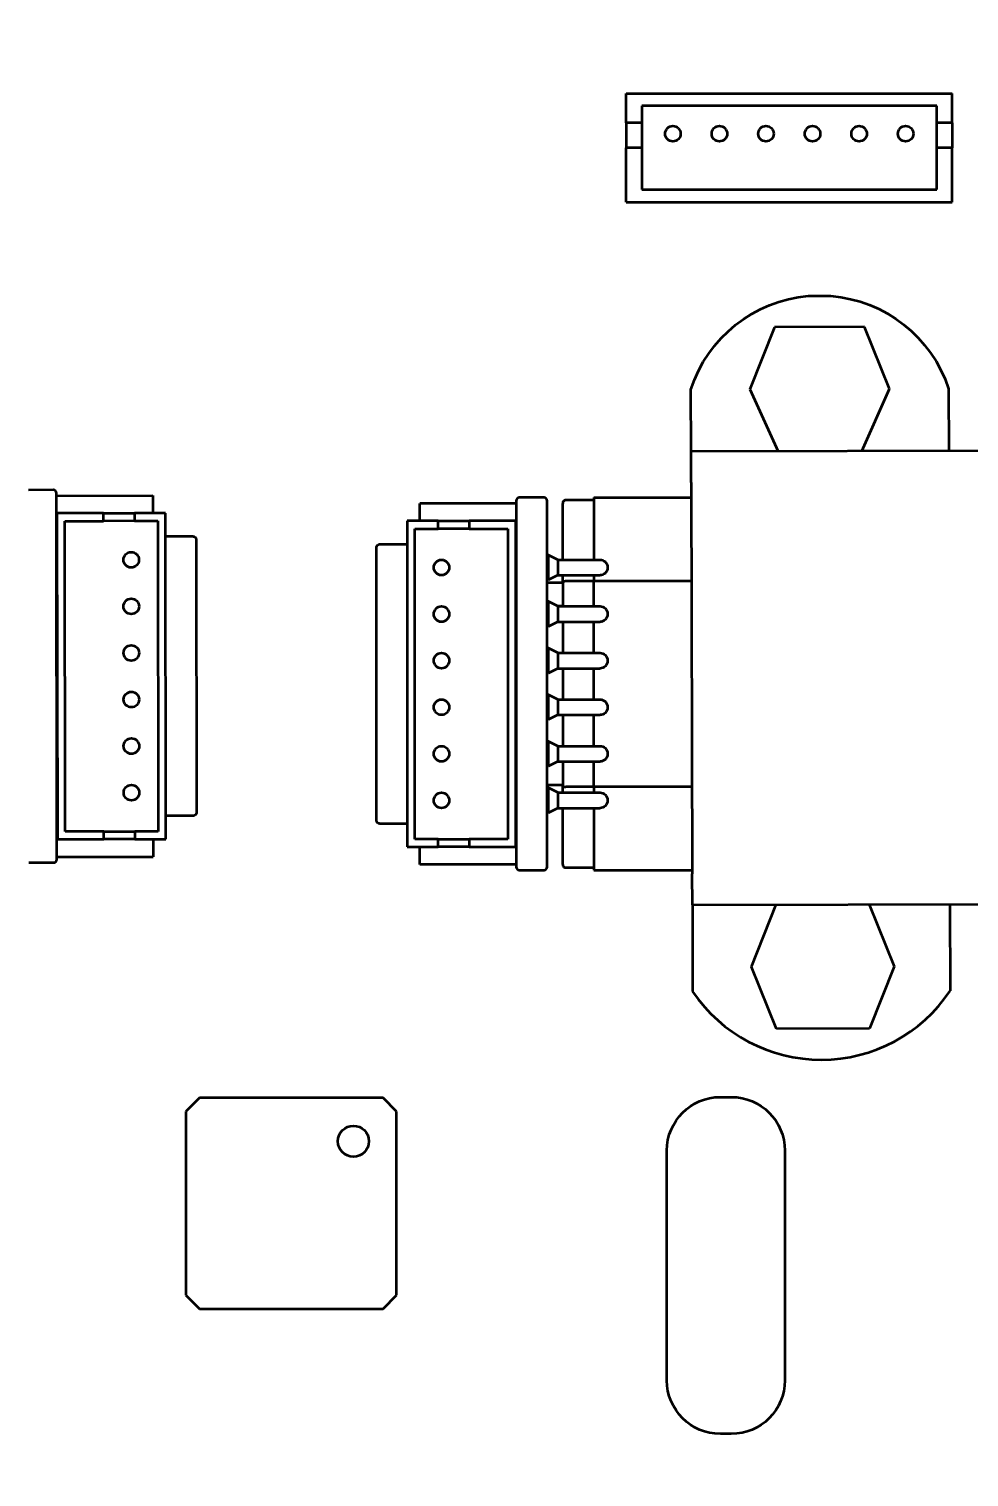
# Model space of a CAD drawing. Header units: millimetres. Extents: x 0 to 586, y -128 to 462.
# Drawn here: x 111.51 to 141.8, y 58.62 to 105.25 of the extents above; entities that cross this region are included whole.
import ezdxf

# ---------------------------------------------------------------- set-up
doc = ezdxf.new("R2010")
doc.units = ezdxf.units.MM
doc.linetypes.add('Сплошная', pattern=[0])
doc.layers.add('Viewport3ForCustomObjects_0', color=7, linetype='Continuous')
doc.layers.add('Видимый контур (ГОСТ)', color=7, linetype='Сплошная', lineweight=50)

# ---------------------------------------------------------------- blocks, each defined once
blk = doc.blocks.new('CustomObjectsInViewport3_0')
at = {"layer": 'Видимый контур (ГОСТ)', "ltscale": 1.31579}
for p, q in [((-10052.207, -10045.2), (-10052.207, -10044.25)), ((-10052.207, -10044.25), (-10041.707, -10044.25)), ((-10041.707, -10045.2), (-10041.707, -10044.25)), ((-10042.207, -10044.65), (-10051.707, -10044.65)), ((-10051.707, -10044.65), (-10051.707, -10045.2)), ((-10042.207, -10045.2), (-10042.207, -10044.65)), ((-10051.707, -10045.2), (-10052.207, -10045.2)), ((-10052.207, -10045.2), (-10052.207, -10046)), ((-10051.707, -10045.2), (-10051.707, -10046)), ((-10042.207, -10046), (-10042.207, -10045.2)), ((-10041.707, -10045.2), (-10042.207, -10045.2)), ((-10041.707, -10045.2), (-10041.707, -10046)), ((-10051.707, -10046), (-10052.207, -10046)), ((-10052.207, -10047.75), (-10052.207, -10046)), ((-10051.707, -10046), (-10051.707, -10047.35)), ((-10042.207, -10047.35), (-10042.207, -10046)), ((-10041.707, -10046), (-10042.207, -10046)), ((-10041.707, -10047.75), (-10041.707, -10046)), ((-10051.707, -10047.35), (-10042.207, -10047.35)), ((-10052.207, -10047.75), (-10041.707, -10047.75)), ((-10046.342, -10050.777), (-10045.624, -10050.775)), ((-10047.431, -10051.78), (-10048.225, -10053.782)), ((-10044.531, -10051.772), (-10047.431, -10051.78)), ((-10043.725, -10053.77), (-10044.531, -10051.772)), ((-10050.119, -10055.787), (-10050.125, -10053.787)), ((-10048.225, -10053.782), (-10047.32, -10055.78)), ((-10044.62, -10055.772), (-10043.725, -10053.77)), ((-10041.825, -10053.764), (-10041.82, -10055.764)), ((-10038.32, -10055.755), (-10050.119, -10055.787)), ((-10050.117, -10056.787), (-10050.119, -10055.787)), ((-10050.117, -10056.787), (-10050.082, -10069.387)), ((-10070.667, -10057.025), (-10071.467, -10057.026)), ((-10070.554, -10068.925), (-10070.567, -10057.125)), ((-10070.567, -10057.21), (-10067.467, -10057.207)), ((-10067.467, -10057.207), (-10067.467, -10057.265)), ((-10067.467, -10057.265), (-10067.467, -10057.772)), ((-10055.757, -10057.37), (-10055.757, -10069.17)), ((-10054.857, -10057.27), (-10055.657, -10057.27)), ((-10054.757, -10069.17), (-10054.757, -10057.37)), ((-10053.257, -10057.354), (-10054.157, -10057.354)), ((-10053.257, -10057.27), (-10053.257, -10059.271)), ((-10053.257, -10057.27), (-10050.115, -10057.27)), ((-10053.257, -10057.354), (-10053.257, -10059.271)), ((-10069.051, -10057.774), (-10070.551, -10057.775)), ((-10070.551, -10057.775), (-10070.539, -10068.275)), ((-10069.051, -10057.774), (-10068.051, -10057.772)), ((-10069.051, -10058.024), (-10069.051, -10057.774)), ((-10067.051, -10057.771), (-10068.051, -10057.772)), ((-10068.051, -10057.772), (-10068.051, -10058.022)), ((-10067.039, -10068.271), (-10067.051, -10057.771)), ((-10058.857, -10057.514), (-10058.857, -10057.455)), ((-10055.757, -10057.455), (-10058.857, -10057.455)), ((-10058.857, -10058.021), (-10058.857, -10057.514)), ((-10054.257, -10059.271), (-10054.257, -10057.456)), ((-10070.301, -10058.025), (-10069.051, -10058.024)), ((-10070.29, -10068.025), (-10070.301, -10058.025)), ((-10068.051, -10058.022), (-10069.051, -10058.024)), ((-10068.051, -10058.022), (-10067.301, -10058.022)), ((-10067.301, -10058.022), (-10067.29, -10068.022)), ((-10059.272, -10058.021), (-10059.272, -10068.521)), ((-10058.272, -10058.021), (-10059.272, -10058.021)), ((-10059.022, -10068.271), (-10059.022, -10058.271)), ((-10059.022, -10058.271), (-10058.272, -10058.271)), ((-10058.272, -10058.271), (-10058.272, -10058.021)), ((-10058.272, -10058.021), (-10057.272, -10058.021)), ((-10057.272, -10058.271), (-10058.272, -10058.271)), ((-10057.272, -10058.021), (-10057.272, -10058.271)), ((-10055.772, -10058.021), (-10057.272, -10058.021)), ((-10057.272, -10058.271), (-10056.022, -10058.271)), ((-10056.022, -10058.271), (-10056.022, -10068.271)), ((-10055.772, -10068.521), (-10055.772, -10058.021)), ((-10066.166, -10058.52), (-10067.05, -10058.521)), ((-10066.066, -10058.62), (-10066.056, -10067.42)), ((-10060.157, -10058.77), (-10059.272, -10058.77)), ((-10070.565, -10058.875), (-10070.55, -10058.875)), ((-10060.257, -10067.67), (-10060.257, -10058.87)), ((-10055.757, -10059.121), (-10055.772, -10059.121)), ((-10054.712, -10059.121), (-10054.757, -10059.121)), ((-10054.712, -10059.921), (-10054.712, -10059.121)), ((-10054.412, -10059.271), (-10054.712, -10059.121)), ((-10070.565, -10059.675), (-10070.549, -10059.675)), ((-10054.412, -10059.271), (-10053.052, -10059.271)), ((-10054.412, -10059.271), (-10054.412, -10059.771)), ((-10052.812, -10059.511), (-10052.812, -10059.531)), ((-10055.757, -10059.921), (-10055.772, -10059.921)), ((-10054.712, -10059.921), (-10054.757, -10059.921)), ((-10054.257, -10060.02), (-10054.757, -10060.02)), ((-10054.412, -10059.771), (-10054.712, -10059.921)), ((-10054.412, -10059.771), (-10053.052, -10059.771)), ((-10054.257, -10059.984), (-10054.257, -10059.771)), ((-10054.257, -10059.984), (-10054.257, -10060.771)), ((-10054.157, -10059.954), (-10053.257, -10059.954)), ((-10053.257, -10059.771), (-10053.257, -10059.954)), ((-10053.257, -10059.771), (-10053.257, -10059.954)), ((-10053.257, -10060.771), (-10053.257, -10059.954)), ((-10053.257, -10059.954), (-10050.108, -10059.954)), ((-10053.257, -10060.771), (-10053.257, -10059.954)), ((-10070.564, -10060.375), (-10070.548, -10060.375)), ((-10055.757, -10060.621), (-10055.772, -10060.621)), ((-10054.712, -10060.621), (-10054.757, -10060.621)), ((-10054.712, -10061.421), (-10054.712, -10060.621)), ((-10054.412, -10060.771), (-10054.712, -10060.621)), ((-10054.257, -10060.77), (-10054.413, -10060.77)), ((-10054.412, -10060.771), (-10053.052, -10060.771)), ((-10054.412, -10060.771), (-10054.412, -10061.271)), ((-10052.812, -10061.011), (-10052.812, -10061.031)), ((-10070.563, -10061.175), (-10070.547, -10061.175)), ((-10055.757, -10061.421), (-10055.772, -10061.421)), ((-10054.712, -10061.421), (-10054.757, -10061.421)), ((-10054.412, -10061.271), (-10054.712, -10061.421)), ((-10054.412, -10061.271), (-10053.052, -10061.271)), ((-10054.257, -10061.271), (-10054.257, -10062.271)), ((-10053.257, -10062.271), (-10053.257, -10061.271)), ((-10053.257, -10062.271), (-10053.257, -10061.271)), ((-10070.562, -10061.875), (-10070.546, -10061.875)), ((-10055.757, -10062.121), (-10055.772, -10062.121)), ((-10054.712, -10062.121), (-10054.757, -10062.121)), ((-10054.712, -10062.921), (-10054.712, -10062.121)), ((-10054.412, -10062.271), (-10054.712, -10062.121)), ((-10054.412, -10062.271), (-10053.052, -10062.271)), ((-10054.412, -10062.271), (-10054.412, -10062.771)), ((-10052.812, -10062.511), (-10052.812, -10062.531)), ((-10070.561, -10062.675), (-10070.546, -10062.675)), ((-10055.757, -10062.921), (-10055.772, -10062.921)), ((-10054.712, -10062.921), (-10054.757, -10062.921)), ((-10054.412, -10062.771), (-10054.712, -10062.921)), ((-10054.412, -10062.771), (-10053.052, -10062.771)), ((-10054.257, -10062.771), (-10054.257, -10063.771)), ((-10053.257, -10063.771), (-10053.257, -10062.771)), ((-10053.257, -10063.771), (-10053.257, -10062.771)), ((-10070.56, -10063.375), (-10070.545, -10063.375)), ((-10055.757, -10063.621), (-10055.772, -10063.621)), ((-10054.712, -10063.621), (-10054.757, -10063.621)), ((-10054.712, -10064.421), (-10054.712, -10063.621)), ((-10054.412, -10063.771), (-10054.712, -10063.621)), ((-10054.412, -10063.771), (-10053.052, -10063.771)), ((-10054.412, -10063.771), (-10054.412, -10064.271)), ((-10070.559, -10064.175), (-10070.544, -10064.175)), ((-10054.412, -10064.271), (-10054.712, -10064.421)), ((-10054.412, -10064.271), (-10053.052, -10064.271)), ((-10054.257, -10064.271), (-10054.257, -10065.271)), ((-10053.257, -10065.271), (-10053.257, -10064.271)), ((-10053.257, -10065.271), (-10053.257, -10064.271)), ((-10052.812, -10064.011), (-10052.812, -10064.031)), ((-10055.757, -10064.421), (-10055.772, -10064.421)), ((-10054.712, -10064.421), (-10054.757, -10064.421)), ((-10070.559, -10064.875), (-10070.543, -10064.875)), ((-10055.757, -10065.121), (-10055.772, -10065.121)), ((-10054.712, -10065.121), (-10054.757, -10065.121)), ((-10054.712, -10065.921), (-10054.712, -10065.121)), ((-10054.412, -10065.271), (-10054.712, -10065.121)), ((-10054.412, -10065.271), (-10053.052, -10065.271)), ((-10054.412, -10065.271), (-10054.412, -10065.771)), ((-10070.558, -10065.675), (-10070.542, -10065.675)), ((-10054.412, -10065.771), (-10054.712, -10065.921)), ((-10054.412, -10065.771), (-10053.052, -10065.771)), ((-10054.257, -10065.771), (-10054.257, -10066.557)), ((-10053.257, -10066.587), (-10053.257, -10065.771)), ((-10053.257, -10066.587), (-10053.257, -10065.771)), ((-10052.812, -10065.511), (-10052.812, -10065.531)), ((-10055.757, -10065.921), (-10055.772, -10065.921)), ((-10054.712, -10065.921), (-10054.757, -10065.921)), ((-10070.557, -10066.375), (-10070.541, -10066.375)), ((-10055.757, -10066.621), (-10055.772, -10066.621)), ((-10054.757, -10066.52), (-10054.257, -10066.52)), ((-10054.712, -10066.621), (-10054.757, -10066.621)), ((-10054.712, -10067.421), (-10054.712, -10066.621)), ((-10054.412, -10066.771), (-10054.712, -10066.621)), ((-10054.257, -10066.771), (-10054.257, -10066.557)), ((-10053.257, -10066.587), (-10054.157, -10066.587)), ((-10053.257, -10066.587), (-10053.257, -10066.771)), ((-10050.09, -10066.587), (-10053.257, -10066.587)), ((-10053.257, -10066.587), (-10053.257, -10066.771)), ((-10070.556, -10067.175), (-10070.541, -10067.175)), ((-10054.412, -10066.771), (-10053.052, -10066.771)), ((-10054.412, -10066.771), (-10054.412, -10067.271)), ((-10052.812, -10067.011), (-10052.812, -10067.031)), ((-10066.156, -10067.52), (-10067.04, -10067.521)), ((-10055.757, -10067.421), (-10055.772, -10067.421)), ((-10054.712, -10067.421), (-10054.757, -10067.421)), ((-10054.412, -10067.271), (-10054.712, -10067.421)), ((-10054.412, -10067.271), (-10053.052, -10067.271)), ((-10054.257, -10069.085), (-10054.257, -10067.271)), ((-10053.257, -10067.271), (-10053.257, -10069.187)), ((-10053.257, -10067.271), (-10053.257, -10069.27)), ((-10069.04, -10068.024), (-10070.29, -10068.025)), ((-10069.04, -10068.024), (-10068.04, -10068.022)), ((-10069.039, -10068.274), (-10069.04, -10068.024)), ((-10068.04, -10068.022), (-10068.039, -10068.272)), ((-10067.29, -10068.022), (-10068.04, -10068.022)), ((-10060.157, -10067.77), (-10059.272, -10067.77)), ((-10070.539, -10068.275), (-10069.039, -10068.274)), ((-10068.039, -10068.272), (-10069.039, -10068.274)), ((-10068.039, -10068.272), (-10067.039, -10068.271)), ((-10067.455, -10068.272), (-10067.454, -10068.778)), ((-10059.272, -10068.521), (-10058.272, -10068.521)), ((-10058.272, -10068.271), (-10059.022, -10068.271)), ((-10058.857, -10069.027), (-10058.857, -10068.521)), ((-10058.272, -10068.521), (-10058.272, -10068.271)), ((-10058.272, -10068.271), (-10057.272, -10068.271)), ((-10057.272, -10068.521), (-10058.272, -10068.521)), ((-10056.022, -10068.271), (-10057.272, -10068.271)), ((-10057.272, -10068.271), (-10057.272, -10068.521)), ((-10057.272, -10068.521), (-10055.772, -10068.521)), ((-10071.454, -10069.026), (-10070.654, -10069.025)), ((-10070.554, -10068.84), (-10067.454, -10068.837)), ((-10067.454, -10068.778), (-10067.454, -10068.837)), ((-10058.857, -10069.086), (-10058.857, -10069.027)), ((-10055.757, -10069.086), (-10058.857, -10069.086)), ((-10055.657, -10069.27), (-10054.857, -10069.27)), ((-10054.157, -10069.187), (-10053.257, -10069.187)), ((-10053.257, -10069.27), (-10050.082, -10069.27)), ((-10050.079, -10070.387), (-10050.082, -10069.387)), ((-10050.079, -10070.387), (-10038.279, -10070.355)), ((-10050.079, -10070.387), (-10050.072, -10073.176)), ((-10048.174, -10072.382), (-10047.379, -10070.38)), ((-10044.379, -10070.371), (-10043.574, -10072.369)), ((-10041.779, -10070.364), (-10041.772, -10073.153)), ((-10047.368, -10074.38), (-10048.174, -10072.382)), ((-10043.574, -10072.369), (-10044.368, -10074.371)), ((-10044.368, -10074.371), (-10047.368, -10074.38)), ((-10065.956, -10076.606), (-10066.394, -10077.044)), ((-10060.044, -10076.606), (-10065.956, -10076.606)), ((-10065.956, -10076.606), (-10065.956, -10076.606)), ((-10059.607, -10077.044), (-10060.044, -10076.606)), ((-10060.044, -10076.606), (-10060.044, -10076.606)), ((-10049.175, -10076.575), (-10048.825, -10076.575)), ((-10066.394, -10077.044), (-10066.394, -10082.956)), ((-10066.394, -10077.044), (-10066.394, -10077.044)), ((-10059.607, -10082.956), (-10059.607, -10077.044)), ((-10059.607, -10077.044), (-10059.607, -10077.044)), ((-10050.9, -10085.7), (-10050.9, -10078.3)), ((-10047.1, -10078.3), (-10047.1, -10085.7)), ((-10066.394, -10082.956), (-10065.956, -10083.394)), ((-10066.394, -10082.956), (-10066.394, -10082.956)), ((-10060.044, -10083.394), (-10059.607, -10082.956)), ((-10059.607, -10082.956), (-10059.607, -10082.956)), ((-10065.956, -10083.394), (-10060.044, -10083.394)), ((-10065.956, -10083.394), (-10065.956, -10083.394)), ((-10060.044, -10083.394), (-10060.044, -10083.394)), ((-10048.825, -10087.425), (-10049.175, -10087.425))]:
    blk.add_line(p, q, dxfattribs=at)
for centre, radius in [((-10063, -10063), 56.5), ((-10063, -10063), 55), ((-10050.707, -10045.55), 0.25), ((-10049.207, -10045.55), 0.25), ((-10047.707, -10045.55), 0.25), ((-10046.207, -10045.55), 0.25), ((-10044.707, -10045.55), 0.25), ((-10043.207, -10045.55), 0.25), ((-10068.159, -10059.273), 0.25), ((-10058.162, -10059.521), 0.25), ((-10068.158, -10060.773), 0.25), ((-10058.162, -10061.021), 0.25), ((-10068.156, -10062.273), 0.25), ((-10058.162, -10062.521), 0.25), ((-10068.154, -10063.773), 0.25), ((-10058.162, -10064.021), 0.25), ((-10068.153, -10065.273), 0.25), ((-10058.162, -10065.521), 0.25), ((-10068.151, -10066.773), 0.25), ((-10058.162, -10067.021), 0.25), ((-10061, -10078), 0.5)]:
    blk.add_circle(centre, radius, dxfattribs=at)
at = {"layer": 'Видимый контур (ГОСТ)', "ltscale": 1.31579, "extrusion": (0, 0, -1)}
for centre, radius, start, end in [((10045.971, -10055.125), 4.364, 17.8489, 85.1258), ((10045.971, -10055.125), 4.364, 94.5585, 161.8354), ((10066.166, -10058.62), 0.1, 89.9357, 179.9357), ((10060.157, -10058.87), 0.1, 0, 90), ((10053.052, -10059.511), 0.24, 90, 180), ((10053.052, -10059.531), 0.24, 180, 270), ((10053.052, -10061.011), 0.24, 90, 180), ((10053.052, -10061.031), 0.24, 180, 270), ((10053.052, -10062.511), 0.24, 90, 180), ((10053.052, -10062.531), 0.24, 180, 270), ((10053.052, -10064.011), 0.24, 90, 180), ((10053.052, -10064.031), 0.24, 180, 270), ((10053.052, -10065.511), 0.24, 90, 180), ((10053.052, -10065.531), 0.24, 180, 270), ((10053.052, -10067.011), 0.24, 90, 180), ((10053.052, -10067.031), 0.24, 180, 270), ((10066.156, -10067.42), 0.1, 179.9357, 269.9357), ((10060.157, -10067.67), 0.1, 270, 0), ((10049.175, -10078.3), 1.725, 360, 90), ((10048.825, -10078.3), 1.725, 90, 180), ((10049.175, -10085.7), 1.725, 270, 360), ((10048.825, -10085.7), 1.725, 180, 270)]:
    blk.add_arc(centre, radius, start, end, dxfattribs=at)
at = {"layer": 'Видимый контур (ГОСТ)', "ltscale": 1.31579}
for centre, radius, start, end in [((-10070.667, -10057.125), 0.1, 0.0643, 90.0643), ((-10055.657, -10057.37), 0.1, 90, 180), ((-10054.857, -10057.37), 0.1, 0, 90), ((-10070.654, -10068.925), 0.1, 270.0643, 0.0643), ((-10055.657, -10069.17), 0.1, 180, 270), ((-10054.857, -10069.17), 0.1, 270, 0), ((-10045.929, -10070.376), 5, 214.0591, 326.2566)]:
    blk.add_arc(centre, radius, start, end, dxfattribs=at)
for points, knots in [([(-10054.157, -10057.354), (-10054.169, -10057.354), (-10054.184, -10057.357), (-10054.206, -10057.367), (-10054.219, -10057.375), (-10054.236, -10057.393), (-10054.244, -10057.405), (-10054.254, -10057.428), (-10054.257, -10057.443), (-10054.257, -10057.456)], [0, 0, 0, 0, 0.00368558, 0.00368558, 0.00739784, 0.00739784, 0.01114314, 0.01114314, 0.01491694, 0.01491694, 0.01491694, 0.01491694]), ([(-10054.257, -10059.984), (-10054.257, -10059.984), (-10054.257, -10059.984), (-10054.257, -10059.982), (-10054.256, -10059.98), (-10054.253, -10059.975), (-10054.251, -10059.973), (-10054.242, -10059.968), (-10054.235, -10059.965), (-10054.216, -10059.959), (-10054.205, -10059.957), (-10054.182, -10059.955), (-10054.169, -10059.954), (-10054.157, -10059.954)], [-0.00014787, -0.00014787, -0.00014787, -0.00014787, 0, 0, 0.00218435, 0.00218435, 0.00436037, 0.00436037, 0.00837263, 0.00837263, 0.01221185, 0.01221185, 0.01596773, 0.01596773, 0.01596773, 0.01596773]), ([(-10054.257, -10066.557), (-10054.257, -10066.557), (-10054.257, -10066.557), (-10054.257, -10066.559), (-10054.256, -10066.561), (-10054.253, -10066.566), (-10054.251, -10066.568), (-10054.242, -10066.573), (-10054.235, -10066.576), (-10054.216, -10066.582), (-10054.205, -10066.584), (-10054.182, -10066.586), (-10054.169, -10066.587), (-10054.157, -10066.587)], [-0.01609062, -0.01609062, -0.01609062, -0.01609062, -0.01594298, -0.01594298, -0.01376202, -0.01376202, -0.01158938, -0.01158938, -0.00758333, -0.00758333, -0.00375006, -0.00375006, 0, 0, 0, 0]), ([(-10054.257, -10069.085), (-10054.257, -10069.098), (-10054.254, -10069.113), (-10054.244, -10069.136), (-10054.236, -10069.148), (-10054.219, -10069.166), (-10054.206, -10069.174), (-10054.184, -10069.184), (-10054.169, -10069.187), (-10054.157, -10069.187)], [-0.01491694, -0.01491694, -0.01491694, -0.01491694, -0.01114314, -0.01114314, -0.00739784, -0.00739784, -0.00368558, -0.00368558, 0, 0, 0, 0])]:
    blk.add_open_spline(points, degree=3, knots=knots, dxfattribs=at)

msp = doc.modelspace()

# ---------------------------------------------------------------- block references
at = {"layer": 'Viewport3ForCustomObjects_0'}
msp.add_blockref('CustomObjectsInViewport3_0', (10182.966, 10147.43), dxfattribs=at)

doc.saveas('drawing.dxf')
